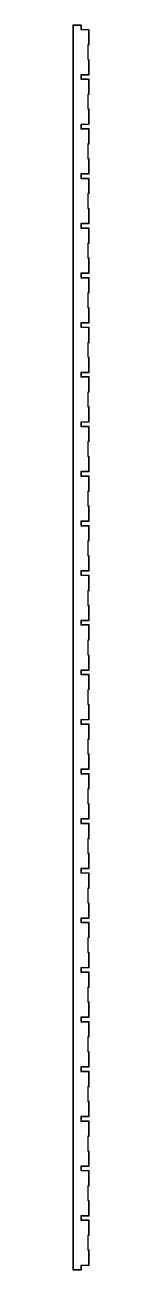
# Model space of a CAD drawing. Header units: millimetres. Extents: x -10 to 0, y 0 to 837.
import ezdxf

# ---------------------------------------------------------------- set-up
doc = ezdxf.new("R2010")
doc.units = ezdxf.units.MM
doc.layers.get('0').update_dxf_attribs({"linetype": 'CONTINUOUS'})

msp = doc.modelspace()

# ---------------------------------------------------------------- linework, layer by layer
for points in [[(-4.82, 2.82), (-4.82, -0.18), (-10.18, -0.18), (-10.18, 836.51), (-4.82, 836.51), (-4.82, 833.51), (0.18, 833.51), (0.18, 822.99), (-0.32, 822.99), (-0.32, 813.35), (0.18, 813.35), (0.18, 802.82), (-4.82, 802.82), (-4.82, 800.18), (0.18, 800.18), (0.18, 789.65), (-0.32, 789.65), (-0.32, 780.01), (0.18, 780.01), (0.18, 769.49), (-4.82, 769.49), (-4.82, 766.85), (0.18, 766.85), (0.18, 756.32), (-0.32, 756.32), (-0.32, 746.68), (0.18, 746.68), (0.18, 736.15), (-4.82, 736.15), (-4.82, 733.51), (0.18, 733.51), (0.18, 722.99), (-0.32, 722.99), (-0.32, 713.35), (0.18, 713.35), (0.18, 702.82), (-4.82, 702.82), (-4.82, 700.18), (0.18, 700.18), (0.18, 689.65), (-0.32, 689.65), (-0.32, 680.01), (0.18, 680.01), (0.18, 669.49), (-4.82, 669.49), (-4.82, 666.85), (0.18, 666.85), (0.18, 656.32), (-0.32, 656.32), (-0.32, 646.68), (0.18, 646.68), (0.18, 636.15), (-4.82, 636.15), (-4.82, 633.51), (0.18, 633.51), (0.18, 622.99), (-0.32, 622.99), (-0.32, 613.35), (0.18, 613.35), (0.18, 602.82), (-4.82, 602.82), (-4.82, 600.18), (0.18, 600.18), (0.18, 589.65), (-0.32, 589.65), (-0.32, 580.01), (0.18, 580.01), (0.18, 569.49), (-4.82, 569.49), (-4.82, 566.85), (0.18, 566.85), (0.18, 556.32), (-0.32, 556.32), (-0.32, 546.68), (0.18, 546.68), (0.18, 536.15), (-4.82, 536.15), (-4.82, 533.51), (0.18, 533.51), (0.18, 522.99), (-0.32, 522.99), (-0.32, 513.35), (0.18, 513.35), (0.18, 502.82), (-4.82, 502.82), (-4.82, 500.18), (0.18, 500.18), (0.18, 489.65), (-0.32, 489.65), (-0.32, 480.01), (0.18, 480.01), (0.18, 469.49), (-4.82, 469.49), (-4.82, 466.85), (0.18, 466.85), (0.18, 456.32), (-0.32, 456.32), (-0.32, 446.68), (0.18, 446.68), (0.18, 436.15), (-4.82, 436.15), (-4.82, 433.51), (0.18, 433.51), (0.18, 422.99), (-0.32, 422.99), (-0.32, 413.35), (0.18, 413.35), (0.18, 402.82), (-4.82, 402.82), (-4.82, 400.18), (0.18, 400.18), (0.18, 389.65), (-0.32, 389.65), (-0.32, 380.01), (0.18, 380.01), (0.18, 369.49), (-4.82, 369.49), (-4.82, 366.85), (0.18, 366.85), (0.18, 356.32), (-0.32, 356.32), (-0.32, 346.68), (0.18, 346.68), (0.18, 336.15), (-4.82, 336.15), (-4.82, 333.51), (0.18, 333.51), (0.18, 322.99), (-0.32, 322.99), (-0.32, 313.35), (0.18, 313.35), (0.18, 302.82), (-4.82, 302.82), (-4.82, 300.18), (0.18, 300.18), (0.18, 289.65), (-0.32, 289.65), (-0.32, 280.01), (0.18, 280.01), (0.18, 269.49), (-4.82, 269.49), (-4.82, 266.85), (0.18, 266.85), (0.18, 256.32), (-0.32, 256.32), (-0.32, 246.68), (0.18, 246.68), (0.18, 236.15), (-4.82, 236.15), (-4.82, 233.51), (0.18, 233.51), (0.18, 222.99), (-0.32, 222.99), (-0.32, 213.35), (0.18, 213.35), (0.18, 202.82), (-4.82, 202.82), (-4.82, 200.18), (0.18, 200.18), (0.18, 189.65), (-0.32, 189.65), (-0.32, 180.01), (0.18, 180.01), (0.18, 169.49), (-4.82, 169.49), (-4.82, 166.85), (0.18, 166.85), (0.18, 156.32), (-0.32, 156.32), (-0.32, 146.68), (0.18, 146.68), (0.18, 136.15), (-4.82, 136.15), (-4.82, 133.51), (0.18, 133.51), (0.18, 122.99), (-0.32, 122.99), (-0.32, 113.35), (0.18, 113.35), (0.18, 102.82), (-4.82, 102.82), (-4.82, 100.18), (0.18, 100.18), (0.18, 89.65), (-0.32, 89.65), (-0.32, 80.01), (0.18, 80.01), (0.18, 69.49), (-4.82, 69.49), (-4.82, 66.85), (0.18, 66.85), (0.18, 56.32), (-0.32, 56.32), (-0.32, 46.68), (0.18, 46.68), (0.18, 36.15), (-4.82, 36.15), (-4.82, 33.51), (0.18, 33.51), (0.18, 22.99), (-0.32, 22.99), (-0.32, 13.35), (0.18, 13.35), (0.18, 2.82)], [(-0.5, 813.17), (0, 813.17), (0, 803), (-5, 803), (-5, 800), (0, 800), (0, 789.83), (-0.5, 789.83), (-0.5, 779.83), (0, 779.83), (0, 769.67), (-5, 769.67), (-5, 766.67), (0, 766.67), (0, 756.5), (-0.5, 756.5), (-0.5, 746.5), (0, 746.5), (0, 736.33), (-5, 736.33), (-5, 733.33), (0, 733.33), (0, 723.17), (-0.5, 723.17), (-0.5, 713.17), (0, 713.17), (0, 703), (-5, 703), (-5, 700), (0, 700), (0, 689.83), (-0.5, 689.83), (-0.5, 679.83), (0, 679.83), (0, 669.67), (-5, 669.67), (-5, 666.67), (0, 666.67), (0, 656.5), (-0.5, 656.5), (-0.5, 646.5), (0, 646.5), (0, 636.33), (-5, 636.33), (-5, 633.33), (0, 633.33), (0, 623.17), (-0.5, 623.17), (-0.5, 613.17), (0, 613.17), (0, 603), (-5, 603), (-5, 600), (0, 600), (0, 589.83), (-0.5, 589.83), (-0.5, 579.83), (0, 579.83), (0, 569.67), (-5, 569.67), (-5, 566.67), (0, 566.67), (0, 556.5), (-0.5, 556.5), (-0.5, 546.5), (0, 546.5), (0, 536.33), (-5, 536.33), (-5, 533.33), (0, 533.33), (0, 523.17), (-0.5, 523.17), (-0.5, 513.17), (0, 513.17), (0, 503), (-5, 503), (-5, 500), (0, 500), (0, 489.83), (-0.5, 489.83), (-0.5, 479.83), (0, 479.83), (0, 469.67), (-5, 469.67), (-5, 466.67), (0, 466.67), (0, 456.5), (-0.5, 456.5), (-0.5, 446.5), (0, 446.5), (0, 436.33), (-5, 436.33), (-5, 433.33), (0, 433.33), (0, 423.17), (-0.5, 423.17), (-0.5, 413.17), (0, 413.17), (0, 403), (-5, 403), (-5, 400), (0, 400), (0, 389.83), (-0.5, 389.83), (-0.5, 379.83), (0, 379.83), (0, 369.67), (-5, 369.67), (-5, 366.67), (0, 366.67), (0, 356.5), (-0.5, 356.5), (-0.5, 346.5), (0, 346.5), (0, 336.33), (-5, 336.33), (-5, 333.33), (0, 333.33), (0, 323.17), (-0.5, 323.17), (-0.5, 313.17), (0, 313.17), (0, 303), (-5, 303), (-5, 300), (0, 300), (0, 289.83), (-0.5, 289.83), (-0.5, 279.83), (0, 279.83), (0, 269.67), (-5, 269.67), (-5, 266.67), (0, 266.67), (0, 256.5), (-0.5, 256.5), (-0.5, 246.5), (0, 246.5), (0, 236.33), (-5, 236.33), (-5, 233.33), (0, 233.33), (0, 223.17), (-0.5, 223.17), (-0.5, 213.17), (0, 213.17), (0, 203), (-5, 203), (-5, 200), (0, 200), (0, 189.83), (-0.5, 189.83), (-0.5, 179.83), (0, 179.83), (0, 169.67), (-5, 169.67), (-5, 166.67), (0, 166.67), (0, 156.5), (-0.5, 156.5), (-0.5, 146.5), (0, 146.5), (0, 136.33), (-5, 136.33), (-5, 133.33), (0, 133.33), (0, 123.17), (-0.5, 123.17), (-0.5, 113.17), (0, 113.17), (0, 103), (-5, 103), (-5, 100), (0, 100), (0, 89.83), (-0.5, 89.83), (-0.5, 79.83), (0, 79.83), (0, 69.67), (-5, 69.67), (-5, 66.67), (0, 66.67), (0, 56.5), (-0.5, 56.5), (-0.5, 46.5), (0, 46.5), (0, 36.33), (-5, 36.33), (-5, 33.33), (0, 33.33), (0, 23.17), (-0.5, 23.17), (-0.5, 13.17), (0, 13.17), (0, 3), (-5, 3), (-5, 0), (-10, 0), (-10, 836.33), (-5, 836.33), (-5, 833.33), (0, 833.33), (0, 823.17), (-0.5, 823.17)]]:
    msp.add_lwpolyline(points, close=True)

doc.saveas('drawing.dxf')
